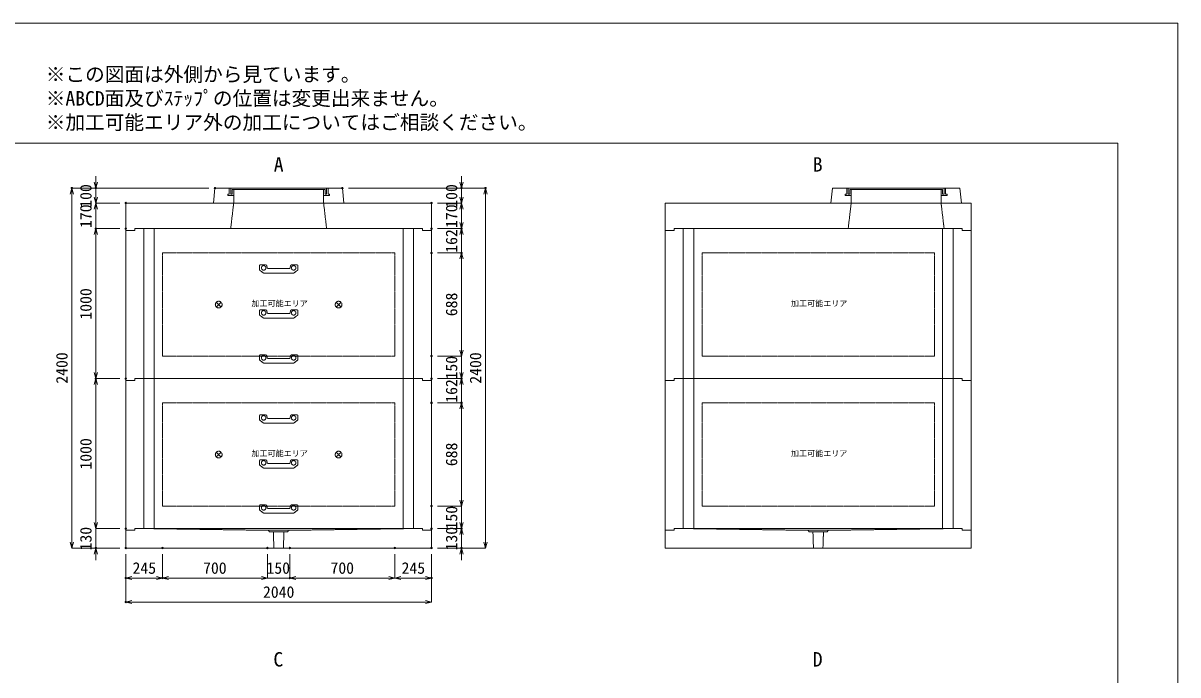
# Model space of a CAD drawing. Units: millimetres, scale not verified. Extents: x -5940 to 5940, y -4200 to 4200.
# Drawn here: x -1765 to 5940, y -146 to 4200 of the extents above; entities that cross this region are included whole.
import ezdxf
from ezdxf.enums import TextEntityAlignment as Align

# ---------------------------------------------------------------- set-up
doc = ezdxf.new("R2010")
doc.units = ezdxf.units.MM
doc.header["$LTSCALE"] = 20
doc.header["$PDMODE"] = 32
doc.header["$PDSIZE"] = 10
doc.linetypes.add('LONG_DASHED1', pattern=[7, 6, -1])
doc.linetypes.add('LONG_DOUBLE_CHAIN', pattern=[21.8, 18, -1, 0.6, -0.6, 0.6, -1])
for name, color, linetype, lineweight in [('0-0_D-TTL', 7, 'Continuous', 9), ('0-1_Defpoints', 7, 'Continuous', 9), ('0-3_D-TTL-TXT', 7, 'Continuous', 9), ('0-4_D-STR-TXT', 7, 'Continuous', 9), ('0-5_D-STR-DIM', 3, 'Continuous', 9), ('0-6_0', 7, 'Continuous', 9), ('0-7_D-STR', 7, 'Continuous', 9), ('0-9_D-STR-STR4', 134, 'LONG_DASHED1', 9), ('0-A_D-STR-STR3', 2, 'LONG_DASHED1', 9), ('0-B_D-STR-STR5', 1, 'LONG_DOUBLE_CHAIN', 9)]:
    doc.layers.add(name, color=color, linetype=linetype, lineweight=lineweight)
doc.styles.add('ＭＳ ゴシック', font='')
doc.styles.get('ＭＳ ゴシック').set_extended_font_data('MS Gothic')

# ---------------------------------------------------------------- blocks, each defined once
blk = doc.blocks.new('A$C4DE05FD1')
at = {"layer": '0-0_D-TTL', "color": 134}
for p, q in [((4000, 76000), (114800, 76000)), ((114800, 76000), (114800, 4000))]:
    blk.add_line(p, q, dxfattribs=at)
at = {"layer": '0-1_Defpoints', "color": 134}
for p, q in [((0, 84000), (118800, 84000)), ((118800, 84000), (118800, 0))]:
    blk.add_line(p, q, dxfattribs=at)
at = {"layer": '0-3_D-TTL-TXT', "style": 'ＭＳ ゴシック'}
for s, p in [('※この図面は外側から見ています。', (43260.9, 79815.7)), ('※ABCD面及びｽﾃｯﾌﾟの位置は変更出来ません。', (43260.9, 78215.7)), ('※加工可能エリア外の加工についてはご相談ください。', (43260.9, 76615.7))]:
    blk.add_text(s, height=962.2, dxfattribs=at).set_placement(p, align=Align.BOTTOM_LEFT)
blk = doc.blocks.new('_Open30')
at = {"layer": '0-6_0'}
blk.add_line((0, 0), (-20, 0), dxfattribs=at)
blk.add_lwpolyline([(-20, 5.36), (0, 0), (-20, -5.36)], dxfattribs=at)
blk = doc.blocks.new('A$C31CA379A')
at = {"layer": '0-4_D-STR-TXT', "style": 'ＭＳ ゴシック'}
for s, p in [('A', (-325.9, -2190.5)), ('B', (35638.6, -2190.5)), ('C', (-351.4, -35190.5)), ('D', (35638.6, -35190.5))]:
    blk.add_text(s, height=962.2, dxfattribs=at).set_placement(p, align=Align.BOTTOM_LEFT)
blk = doc.blocks.new('A$C53D37B31')
at = {"layer": '0-7_D-STR'}
for p, q in [((-20400, 3400), (20400, 3400)), ((-20400, 3400), (-20400, -240)), ((20400, 3400), (20400, -240)), ((-19200, 0), (19200, 0))]:
    blk.add_line(p, q, dxfattribs=at)
at = {"layer": '0-7_D-STR', "linetype": 'LONG_DASHED1'}
for p, q in [((-6000, 3400), (-6400, 0)), ((6000, 3400), (6400, 0))]:
    blk.add_line(p, q, dxfattribs=at)
at = {"layer": '0-7_D-STR'}
for points in [[(-20400, -240), (-19200, -240), (-19200, 0)], [(20400, -240), (19200, -240), (19200, 0)]]:
    blk.add_lwpolyline(points, dxfattribs=at)
blk = doc.blocks.new('A$C4A7D535E')
at = {"layer": '0-7_D-STR'}
blk.add_blockref('A$C53D37B31', (0, 0), dxfattribs=at)
blk = doc.blocks.new('A$C0BCF2A13')
at = {"layer": '0-7_D-STR'}
for p, q in [((-20400, 3400), (20400, 3400)), ((-20400, 3400), (-20400, -240)), ((20400, 3400), (20400, -240)), ((-19200, 0), (19200, 0))]:
    blk.add_line(p, q, dxfattribs=at)
at = {"layer": '0-7_D-STR', "linetype": 'LONG_DASHED1'}
for p, q in [((4400, 3400), (4000, 0)), ((16400, 3400), (16800, 0))]:
    blk.add_line(p, q, dxfattribs=at)
at = {"layer": '0-7_D-STR'}
for points in [[(-20400, -240), (-19200, -240), (-19200, 0)], [(20400, -240), (19200, -240), (19200, 0)]]:
    blk.add_lwpolyline(points, dxfattribs=at)
blk = doc.blocks.new('A$C3C490EB0')
at = {"layer": '0-7_D-STR'}
for p, q in [((0, -2000), (0, -4360)), ((39600, -1760), (1200, -1760)), ((40800, -2000), (40800, -4360)), ((0, -4360), (40800, -4360))]:
    blk.add_line(p, q, dxfattribs=at)
at = {"layer": '0-7_D-STR', "linetype": 'LONG_DASHED1'}
for p, q in [((19000, -2000), (2400, -1760)), ((19200, -2180), (19000, -2000)), ((21800, -2000), (19000, -2000)), ((21600, -2180), (19200, -2180)), ((19764.6, -4360), (19695, -2180)), ((21035.4, -4360), (21105, -2180)), ((21600, -2180), (21800, -2000)), ((21800, -2000), (38400, -1760))]:
    blk.add_line(p, q, dxfattribs=at)
at = {"layer": '0-7_D-STR'}
for points in [[(0, -2000), (1200, -2000), (1200, -1760)], [(40800, -2000), (39600, -2000), (39600, -1760)]]:
    blk.add_lwpolyline(points, dxfattribs=at)
blk = doc.blocks.new('A$C3B9737A5')
at = {"layer": '0-5_D-STR-DIM'}
blk.add_blockref('A$C3C490EB0', (-20400, 1760), dxfattribs=at)
blk = doc.blocks.new('A$C019679C0')
at = {"layer": '0-7_D-STR'}
for p, q in [((-8700, 0), (-8500, 2000)), ((8500, 2000), (-8500, 2000)), ((8700, 0), (8500, 2000)), ((-8700, 0), (8700, 0))]:
    blk.add_line(p, q, dxfattribs=at)
at = {"layer": '0-7_D-STR', "linetype": 'LONG_DASHED1'}
for p, q in [((-6000, 0), (-6000, 1800)), ((6000, 1800), (6000, 0))]:
    blk.add_line(p, q, dxfattribs=at)
at = {"layer": '0-9_D-STR-STR4'}
for points in [[(-6600, 2000), (-6600, 1200), (-6800, 1200), (-6800, 1000), (-6000, 1000)], [(-6000, 1800), (-6200, 1800), (-6200, 1200), (-6400, 1200), (-6400, 2000)], [(-6000, 1800), (6000, 1800), (6200, 1800)], [(6600, 2000), (6600, 1200), (6800, 1200), (6800, 1000), (6000, 1000)], [(6200, 1800), (6200, 1200), (6400, 1200), (6400, 2000)]]:
    blk.add_lwpolyline(points, dxfattribs=at)
blk = doc.blocks.new('A$C585D51DD')
at = {"layer": '0-7_D-STR'}
blk.add_blockref('A$C019679C0', (0, 0), dxfattribs=at)
blk = doc.blocks.new('A$C27844A11')
at = {"layer": '0-A_D-STR-STR3'}
for p, q in [((-2560, 1000), (-2560, 453.5)), ((-2515.5, 370.3), (-2060.4, 33.6)), ((-2460, 1100), (-1758.4, 1100)), ((1949.4, 0), (-1949.4, 0)), ((-1559.2, 917.4), (-1542, 721.3)), ((1442.4, 630), (-1442.4, 630)), ((1559.2, 917.4), (1542, 721.3)), ((2460, 1100), (1758.4, 1100)), ((2515.5, 370.3), (2060.4, 33.6)), ((2560, 1000), (2560, 453.5))]:
    blk.add_line(p, q, dxfattribs=at)
for centre in [(-2000, 700), (2000, 700)]:
    blk.add_circle(centre, 300, dxfattribs=at)
for centre, radius, start, end in [((-2460, 1000), 100, 90, 180), ((-2460, 453.5), 100, 180, 236.30993), ((-1949.4, 200), 200, 236.30993, 270), ((-1758.4, 900), 200, 5, 90), ((-1442.4, 730), 100, 185, 270), ((1442.4, 730), 100, 270, 355), ((1758.4, 900), 200, 90, 175), ((1949.4, 200), 200, 270, 303.69007), ((2460, 1000), 100, 0, 90), ((2460, 453.5), 100, 303.69007, 0)]:
    blk.add_arc(centre, radius, start, end, dxfattribs=at)
blk = doc.blocks.new('A$C4E0B7A12')
at = {"layer": '0-7_D-STR'}
for p, q in [((-19200, 0), (19200, 0)), ((-20400, -240), (-20400, -20240)), ((20400, -240), (20400, -20240)), ((-19200, -20000), (19200, -20000))]:
    blk.add_line(p, q, dxfattribs=at)
at = {"layer": '0-7_D-STR', "linetype": 'LONG_DASHED1'}
for p, q in [((-18000, -20000), (-18000, 0)), ((-16600, -20000), (-16600, 0)), ((16600, -20000), (16600, 0)), ((18000, -20000), (18000, 0))]:
    blk.add_line(p, q, dxfattribs=at)
at = {"layer": '0-7_D-STR'}
for points in [[(-20400, -240), (-19200, -240), (-19200, 0)], [(20400, -240), (19200, -240), (19200, 0)], [(-20400, -20240), (-19200, -20240), (-19200, -20000)], [(20400, -20240), (19200, -20240), (19200, -20000)]]:
    blk.add_lwpolyline(points, dxfattribs=at)
at = {"layer": '0-B_D-STR-STR5'}
for p, q in [((15500, -3240), (15500, -17000)), ((15500, -17000), (-15500, -17000))]:
    blk.add_line(p, q, dxfattribs=at)
blk.add_lwpolyline([(15500, -3240), (-15500, -3240), (-15500, -17000)], dxfattribs=at)
blk = doc.blocks.new('A$C1C640AAB')
at = {"layer": '0-B_D-STR-STR5'}
for p, q in [((-318.2, -318.2), (318.2, 318.2)), ((-318.2, 318.2), (318.2, -318.2))]:
    blk.add_line(p, q, dxfattribs=at)
blk.add_circle((0, 0), 450, dxfattribs=at)
blk = doc.blocks.new('A$Ce6f46c3f')
at = {"layer": '0-7_D-STR'}
blk.add_blockref('A$C4E0B7A12', (0, 0), dxfattribs=at)
at = {"layer": '0-B_D-STR-STR5'}
for p in [(-8000, -10140), (8000, -10140)]:
    blk.add_blockref('A$C1C640AAB', p, dxfattribs=at)

msp = doc.modelspace()

# ---------------------------------------------------------------- linework, layer by layer
at = {"layer": '0-1_Defpoints'}
for p in [(-1440, 3100), (-1280, 3100), (-485, 3100), (365, 3100), (1160, 3100), (1320, 3100), (-1080, 3000), (960, 3000), (-1280, 2830), (-1280, 2830), (-1080, 2830), (-1080, 2830), (960, 2830), (960, 2830), (1160, 2830), (1160, 2830), (960, 2668), (960, 2668), (1160, 2668), (960, 1980), (960, 1980), (-1280, 1830), (-1080, 1830), (-1080, 1830), (960, 1830), (960, 1830), (1160, 1830), (1160, 1830), (960, 1668), (960, 1668), (1160, 1668), (960, 980), (960, 980), (-1080, 830), (960, 830), (1160, 830), (-1280, 700), (-1080, 700), (-1080, 700), (-1080, 700), (-1080, 700), (-835, 700), (-135, 700), (15, 700), (715, 700), (960, 700), (960, 700), (960, 700), (1160, 700), (-1080, 500), (-835, 500), (15, 500), (960, 500), (-1080, 340)]:
    msp.add_point(p, dxfattribs=at)
at = {"layer": '0-5_D-STR-DIM'}
for p, q in [((-1280, 3140), (-1280, 3180)), ((1160, 3140), (1160, 3180)), ((-525, 3100), (-1440, 3100)), ((-525, 3100), (-1280, 3100)), ((-1280, 3000), (-1280, 3100)), ((405, 3100), (1160, 3100)), ((405, 3100), (1320, 3100)), ((1160, 3000), (1160, 3100)), ((-1440, 740), (-1440, 3060)), ((-1280, 3040), (-1280, 3080)), ((1160, 3040), (1160, 3080)), ((1320, 740), (1320, 3060)), ((-1120, 3000), (-1280, 3000)), ((-1280, 3000), (-1280, 2830)), ((-1120, 3000), (-1280, 3000)), ((-1280, 2960), (-1280, 2920)), ((1000, 3000), (1160, 3000)), ((1000, 3000), (1160, 3000)), ((1160, 3000), (1160, 2830)), ((1160, 2960), (1160, 2920)), ((1160, 2870), (1160, 2910)), ((-1120, 2830), (-1280, 2830)), ((-1120, 2830), (-1280, 2830)), ((-1280, 2790), (-1280, 2750)), ((-1280, 1870), (-1280, 2790)), ((1000, 2830), (1160, 2830)), ((1000, 2830), (1160, 2830)), ((1160, 2668), (1160, 2830)), ((1160, 2790), (1160, 2750)), ((1000, 2668), (1160, 2668)), ((1000, 2668), (1160, 2668)), ((1160, 2628), (1160, 2588)), ((1160, 2020), (1160, 2628)), ((1160, 2020), (1160, 2060)), ((1000, 1980), (1160, 1980)), ((1000, 1980), (1160, 1980)), ((1160, 1980), (1160, 1830)), ((1160, 1870), (1160, 1910)), ((-1120, 1830), (-1280, 1830)), ((-1120, 1830), (-1280, 1830)), ((-1280, 870), (-1280, 1790)), ((1000, 1830), (1160, 1830)), ((1000, 1830), (1160, 1830)), ((1160, 1668), (1160, 1830)), ((1160, 1790), (1160, 1750)), ((1000, 1668), (1160, 1668)), ((1000, 1668), (1160, 1668)), ((1160, 1628), (1160, 1588)), ((1160, 1020), (1160, 1628)), ((1160, 1020), (1160, 1060)), ((1000, 980), (1160, 980)), ((1000, 980), (1160, 980)), ((1160, 980), (1160, 830)), ((-1280, 870), (-1280, 910)), ((1160, 870), (1160, 910)), ((-1120, 830), (-1280, 830)), ((-1120, 830), (-1280, 830)), ((-1280, 830), (-1280, 700)), ((1000, 830), (1160, 830)), ((1000, 830), (1160, 830)), ((1160, 830), (1160, 700)), ((1160, 790), (1160, 750)), ((-1120, 700), (-1440, 700)), ((-1120, 700), (-1280, 700)), ((1000, 700), (1160, 700)), ((1000, 700), (1320, 700)), ((-1280, 660), (-1280, 620)), ((-1080, 660), (-1080, 340)), ((-1080, 660), (-1080, 500)), ((-835, 660), (-835, 500)), ((-835, 660), (-835, 500)), ((-135, 660), (-135, 500)), ((-135, 660), (-135, 500)), ((15, 660), (15, 500)), ((15, 660), (15, 500)), ((715, 660), (715, 500)), ((715, 660), (715, 500)), ((960, 660), (960, 340)), ((960, 660), (960, 500)), ((1160, 660), (1160, 620)), ((-875, 500), (-1040, 500)), ((-175, 500), (-795, 500)), ((-175, 500), (-215, 500)), ((-135, 500), (15, 500)), ((675, 500), (55, 500)), ((55, 500), (95, 500)), ((755, 500), (920, 500)), ((920, 340), (-1040, 340))]:
    msp.add_line(p, q, dxfattribs=at)

# ---------------------------------------------------------------- block references
at = {"layer": '0-0_D-TTL', "xscale": 0.1, "yscale": 0.1}
msp.add_blockref('A$C4DE05FD1', (-5940, -4200), dxfattribs=at)
at = {"layer": '0-4_D-STR-TXT'}
for name, p, xscale, yscale in [('A$C31CA379A', (-60, 3400), 0.1, 0.1), ('A$C585D51DD', (-60, 3000), 0.05, 0.05)]:
    msp.add_blockref(name, p, dxfattribs=dict(at, xscale=xscale, yscale=yscale))
at = {"layer": '0-5_D-STR-DIM', "xscale": 2, "yscale": 2}
for p, rotation in [((-1440, 3100), 90), ((-1280, 3100), 270), ((1160, 3100), 270), ((1320, 3100), 90), ((-1280, 3000), 270), ((1160, 3000), 270), ((-1280, 3000), 90), ((1160, 3000), 90), ((1160, 2830), 270), ((-1280, 2830), 90), ((-1280, 2830), 90), ((1160, 2830), 90), ((1160, 2668), 90), ((1160, 2668), 90), ((1160, 1980), 270), ((1160, 1980), 270), ((-1280, 1830), 270), ((1160, 1830), 270), ((-1280, 1830), 90), ((1160, 1830), 90), ((1160, 1668), 90), ((1160, 1668), 90), ((1160, 980), 270), ((1160, 980), 270), ((-1280, 830), 270), ((-1280, 830), 270), ((1160, 830), 270), ((1160, 830), 90), ((-1440, 700), 270), ((-1280, 700), 90), ((1160, 700), 90), ((1320, 700), 270), ((-1080, 500), 180), ((-835, 500), 180), ((15, 500), 180), ((15, 500), 180), ((715, 500), 180), ((-1080, 340), 180)]:
    msp.add_blockref('_Open30', p, dxfattribs=dict(at, rotation=rotation))
at = {"layer": '0-5_D-STR-DIM'}
for name, p, xscale, yscale in [('A$C3B9737A5', (-60, 830), 0.05, 0.05), ('A$C3B9737A5', (3540, 830), 0.05, 0.05), ('_Open30', (-835, 500), 2, 2), ('_Open30', (-135, 500), 2, 2), ('_Open30', (-135, 500), 2, 2), ('_Open30', (715, 500), 2, 2), ('_Open30', (960, 500), 2, 2), ('_Open30', (960, 340), 2, 2)]:
    msp.add_blockref(name, p, dxfattribs=dict(at, xscale=xscale, yscale=yscale))
at = {"layer": '0-7_D-STR', "xscale": 0.05, "yscale": 0.05}
for name, p in [('A$C019679C0', (4060, 3000)), ('A$C4A7D535E', (-60, 2830)), ('A$C0BCF2A13', (3540, 2830)), ('A$Ce6f46c3f', (-60, 2830)), ('A$C4E0B7A12', (3540, 2830)), ('A$Ce6f46c3f', (-60, 1830)), ('A$C4E0B7A12', (3540, 1830))]:
    msp.add_blockref(name, p, dxfattribs=at)
at = {"layer": '0-A_D-STR-STR3', "xscale": 0.05, "yscale": 0.05}
for p in [(-60, 2533), (-60, 2233), (-60, 1933), (-60, 1533), (-60, 1233), (-60, 933)]:
    msp.add_blockref('A$C27844A11', p, dxfattribs=at)

# ---------------------------------------------------------------- texts
at = {"layer": '0-5_D-STR-DIM', "style": 'ＭＳ ゴシック'}
for s, p in [('100', (-1285.2, 2968.96)), ('100', (1154.8, 2968.96)), ('170', (-1285.2, 2833.96)), ('170', (1154.8, 2833.96)), ('162', (1154.8, 2668.8)), ('1000', (-1285.2, 2222.96)), ('688', (1154.8, 2245.8)), ('2400', (-1445.2, 1795.6)), ('150', (1154.8, 1823.96)), ('2400', (1314.8, 1795.6)), ('162', (1154.8, 1668.8)), ('1000', (-1285.2, 1222.96)), ('688', (1154.8, 1245.8)), ('150', (1154.8, 823.96)), ('130', (-1285.2, 683.96)), ('130', (1154.8, 683.96))]:
    msp.add_text(s, height=76.98, rotation=90, dxfattribs=at).set_placement(p, align=Align.BOTTOM_LEFT)
for s, p in [('245', (-1034.86, 505.2)), ('700', (-564.2, 505.2)), ('150', (-141.04, 505.2)), ('700', (285.8, 505.2)), ('245', (760.14, 505.2)), ('2040', (-164.4, 345.2))]:
    msp.add_text(s, height=76.98, dxfattribs=at).set_placement(p, align=Align.BOTTOM_LEFT)
at = {"layer": '0-B_D-STR-STR5', "style": 'ＭＳ ゴシック'}
for p in [(-241.7, 2299.98), (3358.3, 2299.98), (-241.7, 1299.98), (3358.3, 1299.98)]:
    msp.add_text('加工可能エリア', height=38.42, dxfattribs=at).set_placement(p, align=Align.BOTTOM_LEFT)

doc.saveas('drawing.dxf')
